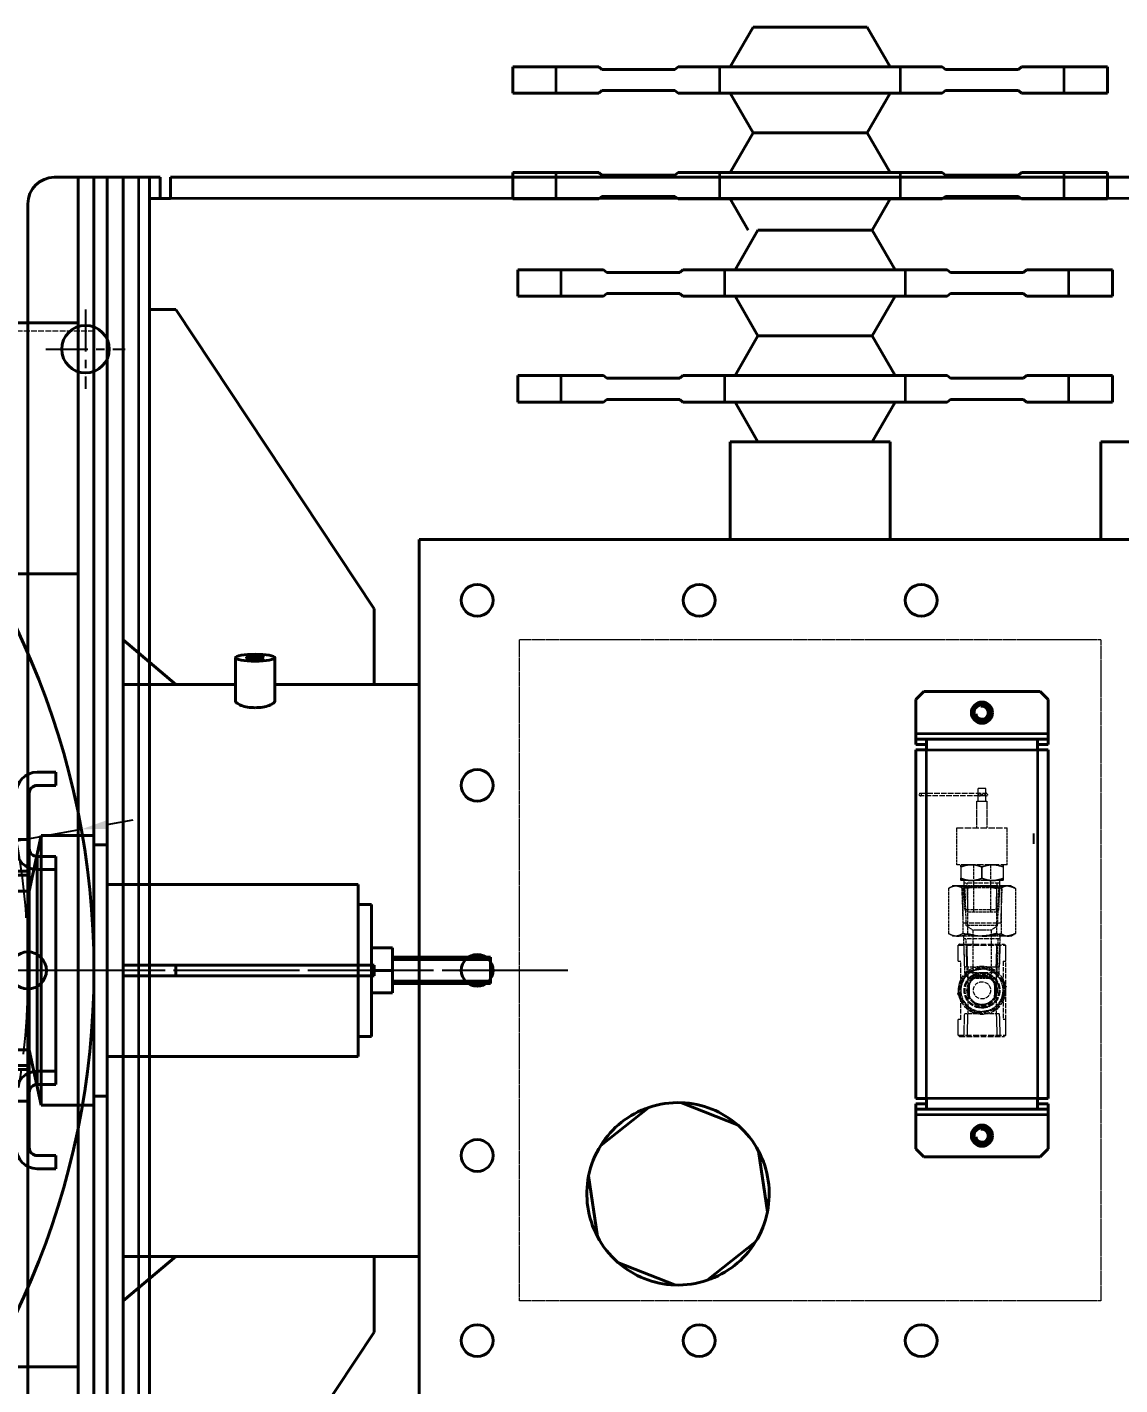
# Model space of a CAD drawing. Header units: millimetres. Extents: x 9486 to 14955, y -8999 to 1872.
# Drawn here: x 11429 to 11842, y -7004 to -6490 of the extents above; entities that cross this region are included whole.
import ezdxf

# ---------------------------------------------------------------- set-up
doc = ezdxf.new("R2010")
doc.units = ezdxf.units.MM
for name, pattern in [('CENTER', [50.8, 31.75, -6.35, 6.35, -6.35]), ('CHAIN', [0.3543, 0.2362, -0.0295, 0.0591, -0.0295]), ('DASHED', [0.2067, 0.1654, -0.0413])]:
    doc.linetypes.add(name, pattern=pattern)
for name, color, linetype, lineweight in [('가려진 것(ISO)', 2, 'DASHED', 18), ('가시적인 것(ISO)', 3, 'Continuous', 40), ('가시적인 좁은 것(ISO)', 3, 'Continuous', 35), ('기호(ISO)', 5, 'Continuous', 25), ('중심선(ISO)', 1, 'Continuous', 25)]:
    doc.layers.add(name, color=color, linetype=linetype, lineweight=lineweight)
doc.styles.add('치수 텍스트_PSTEK_POSCO', font='isocp.shx')
doc.dimstyles.new('치수_PSTEK_POSCO', dxfattribs={"dimscale": 5, "dimtxt": 3, "dimasz": 2, "dimexe": 2, "dimexo": 2.5, "dimgap": 1, "dimtad": 1, "dimrnd": 1e-08, "dimdsep": 46, "dimtxsty": '치수 텍스트_PSTEK_POSCO', "dimcen": 0.09, "dimdle": 10, "dimclrd": 7, "dimclre": 7, "dimclrt": 2, "dimadec": 1, "dimazin": 2, "dimtfac": 1, "dimtmove": 0, "dimatfit": 3, "dimfxl": 0, "dimtolj": 1, "dimlwd": -1, "dimlwe": -1, "dimarcsym": 0})

# ---------------------------------------------------------------- blocks, each defined once
blk = doc.blocks.new('A$C49A46118')
at = {"layer": '가시적인 것(ISO)'}
for p, q in [((10, 300), (42, 300)), ((42, 300), (46, 300)), ((46, 300), (50, 300)), ((46, 292), (46, 300)), ((50, 300), (50, 292)), ((54, 300), (538, 300)), ((54, 300), (54, 292)), ((0, 290), (0, -290)), ((46, 292), (54, 292)), ((46, -292), (46, 292))]:
    blk.add_line(p, q, dxfattribs=at)
blk.add_circle((21.8, 235), 9, dxfattribs=at)
blk.add_arc((10, 290), 10, 90, 180, dxfattribs=at)
at = {"layer": '가시적인 좁은 것(ISO)'}
for p, q in [((42, -300), (42, 300)), ((538, 292), (54, 292))]:
    blk.add_line(p, q, dxfattribs=at)
blk = doc.blocks.new('*D59')
at = {"color": 7}
for p, q in [((11449.03, -6793.52), (10858.6, -6900.25)), ((11458.87, -6791.74), (11468.71, -6789.97)), ((10739.16, -6921.84), (10848.76, -6902.03))]:
    blk.add_line(p, q, dxfattribs=at)
for points in [[(11458.58, -6790.1), (11459.17, -6793.38), (11449.03, -6793.52)], [(10848.47, -6900.39), (10849.06, -6903.67), (10858.6, -6900.25)]]:
    blk.add_solid(points, dxfattribs=at)
at = {"layer": 'Defpoints', "color": 0}
for p in [(11449.03, -6793.52), (10858.6, -6900.25)]:
    blk.add_point(p, dxfattribs=at)
at = {"color": 2, "insert": (10761.79, -6905.05), "char_height": 15, "attachment_point": 5, "rotation": 10.2464, "style": '치수 텍스트_PSTEK_POSCO'}
blk.add_mtext('\\A1;∅600', dxfattribs=at)
blk = doc.blocks.new('*U74')
at = {"layer": '가시적인 것(ISO)'}
blk.add_circle((0, 0), 7, dxfattribs=at)
blk = doc.blocks.new('*U75')
at = {"color": 0, "linetype": 'ByBlock', "lineweight": -2, "rotation": 270}
blk.add_blockref('*U74', (275, 0), dxfattribs=at)
blk = doc.blocks.new('A$C373F1694')
at = {"color": 1, "linetype": 'CENTER'}
blk.add_line((260, 0), (-380, 0), dxfattribs=at)
blk.add_circle((-60, 0), 275, dxfattribs=at)
at = {"layer": '가려진 것(ISO)', "ltscale": 13.074504}
blk.add_line((240, 241.8), (117.57, 241.8), dxfattribs=at)
at = {"layer": '가시적인 것(ISO)'}
for p, q in [((234, 300), (234, 59.7)), ((240, 300), (234, 300)), ((240, 300), (240, 0)), ((234, 245), (113.13, 245)), ((240, 0), (240, -300)), ((234, -59.7), (234, -300))]:
    blk.add_line(p, q, dxfattribs=at)
blk.add_circle((-60, 0), 300, dxfattribs=at)
at = {"layer": '중심선(ISO)', "linetype": 'CHAIN', "ltscale": 19.051651}
blk.add_line((232.73, 0), (-264.08, 0), dxfattribs=at)
at = {"layer": '중심선(ISO)', "linetype": 'CHAIN', "ltscale": 7.44499}
blk.add_line((243.75, 0), (210.25, 0), dxfattribs=at)
blk.add_blockref('*U75', (-60, 0))
blk = doc.blocks.new('A$C61212F32')
at = {"layer": '가시적인 것(ISO)'}
for p, q in [((-171.46, 75), (-164.46, 75)), ((-164.46, 75), (-164.46, 70)), ((-179.46, 46.14), (-179.46, 67)), ((-174.46, 67), (-174.46, 46.14)), ((-164.46, 70), (-171.46, 70)), ((-340, 22.82), (-320.43, 49.76)), ((-320.43, 49.76), (-320.43, -49.76)), ((-315, 48), (-315, -48)), ((-284.79, 30), (-270.43, 49.76)), ((-270.43, 49.76), (-270.43, -49.76)), ((-265, 48), (-265, -48)), ((-234.79, 30), (-220.43, 49.76)), ((-220.43, 49.76), (-220.43, -49.76)), ((-215, 48), (-215, -48)), ((-174.46, 49.49), (-179.46, 49.49)), ((-174.46, 30), (-170, 51)), ((-170, 51), (-170, -51)), ((-150, 51), (-170, 51)), ((-150, 51), (-150, -51)), ((-145, 47.5), (-150, 47.5)), ((-145, -47.5), (-145, 47.5)), ((-179.46, 46.14), (-179.46, -46.14)), ((-174.46, 46.14), (-174.46, -46.14)), ((-171.46, 43.14), (-164.46, 43.14)), ((-171.46, 43.14), (-171.46, 38.14)), ((-164.46, 43.14), (-164.46, 38.14)), ((-174.46, 37.49), (-179.46, 37.49)), ((-179.46, 36), (-174.46, 36)), ((-164.46, 38.14), (-171.46, 38.14)), ((-171.46, 38.14), (-171.46, -38.14)), ((-164.46, 38.14), (-164.46, -38.14)), ((-50, 32.5), (-145, 32.5)), ((-50, 32.5), (-50, -32.5)), ((-360, 22.5), (-355, 27.5)), ((-355, 27.5), (-355, -27.5)), ((-345, 27.5), (-355, 27.5)), ((-345, 27.5), (-345, -27.5)), ((-284.79, 30), (-315, 30)), ((-284.79, 30), (-284.79, -30)), ((-234.79, 30), (-265, 30)), ((-234.79, 30), (-234.79, -30)), ((-174.46, 30), (-215, 30)), ((-360, 22.5), (-360, -22.5)), ((-340, 22.82), (-345, 22.82)), ((-340, 22.82), (-340, -22.82)), ((-45, 25), (-50, 25)), ((-45, 25), (-45, -25)), ((-45, 8.5), (-37, 8.5)), ((-37, 8.5), (-37, 0)), ((-470, 5), (-470, -5)), ((-360, 5), (-470, 5)), ((-457, -5), (-457, 5)), ((-443, -5), (-443, 5)), ((-412, -5), (-412, 5)), ((-398, -5), (-398, 5)), ((-139, 2), (-119, 2)), ((-139, 0), (-139, 2)), ((-139, -2), (-139, 0)), ((-119, 2), (-44, 2)), ((-119, 2), (-119, -2)), ((-44, 2), (-44, -2)), ((-44, 0), (-37, 0)), ((0, 5), (-37, 5)), ((0, 4.1), (-37, 4.1)), ((-37, 0), (-37, -8.5)), ((0, 5), (0, -5)), ((-360, -5), (-470, -5)), ((-119, -2), (-139, -2)), ((-44, -2), (-119, -2)), ((-37, -4.1), (0, -4.1)), ((0, -5), (-37, -5)), ((-45, -8.5), (-37, -8.5)), ((-360, -22.5), (-355, -27.5)), ((-340, -22.82), (-345, -22.82)), ((-340, -22.82), (-320.43, -49.76)), ((-45, -25), (-50, -25)), ((-345, -27.5), (-355, -27.5)), ((-284.79, -30), (-315, -30)), ((-284.79, -30), (-270.43, -49.76)), ((-234.79, -30), (-265, -30)), ((-234.79, -30), (-220.43, -49.76)), ((-174.46, -30), (-215, -30)), ((-174.46, -30), (-170, -51)), ((-50, -32.5), (-145, -32.5)), ((-179.46, -36), (-174.46, -36)), ((-174.46, -37.49), (-179.46, -37.49)), ((-171.46, -38.14), (-164.46, -38.14)), ((-171.46, -38.14), (-171.46, -43.14)), ((-164.46, -38.14), (-164.46, -43.14)), ((-179.46, -67), (-179.46, -46.14)), ((-174.46, -46.14), (-174.46, -67)), ((-164.46, -43.14), (-171.46, -43.14)), ((-174.46, -49.49), (-179.46, -49.49)), ((-150, -51), (-170, -51)), ((-145, -47.5), (-150, -47.5)), ((-171.46, -70), (-164.46, -70)), ((-164.46, -70), (-164.46, -75)), ((-164.46, -75), (-171.46, -75))]:
    blk.add_line(p, q, dxfattribs=at)
for centre, radius, start, end in [((-171.46, 67), 8, 90, 180), ((-171.46, 67), 3, 90, 180), ((-318, 48), 3, 0, 144), ((-268, 48), 3, 0, 144), ((-218, 48), 3, 0, 144), ((-171.46, 46.14), 8, 180, 270), ((-171.46, 46.14), 3, 180, 270), ((-171.46, -46.14), 8, 90, 180), ((-171.46, -46.14), 3, 90, 180), ((-318, -48), 3, 216, 0), ((-268, -48), 3, 216, 0), ((-218, -48), 3, 216, 0), ((-171.46, -67), 8, 180, 270), ((-171.46, -67), 3, 180, 270)]:
    blk.add_arc(centre, radius, start, end, dxfattribs=at)
at = {"layer": '중심선(ISO)', "linetype": 'CENTER'}
blk.add_line((15.14, 0), (-486.56, 0), dxfattribs=at)

msp = doc.modelspace()

# ---------------------------------------------------------------- linework, layer by layer
at = {"color": 1, "linetype": 'CENTER', "ltscale": 0.5}
for p, q in [((11450.618, -6596.887), (11450.618, -6626.887)), ((11435.618, -6611.887), (11465.618, -6611.887)), ((11633.138, -6846.887), (10874.687, -6846.887))]:
    msp.add_line(p, q, dxfattribs=at)
at = {"layer": '가려진 것(ISO)', "ltscale": 3.280626}
for p, q in [((11614.818, -6971.887), (11614.818, -6721.887)), ((11834.818, -6721.887), (11614.818, -6721.887)), ((11834.818, -6721.887), (11834.818, -6971.887)), ((11783.278, -6845.495), (11783.009, -6836.887)), ((11784.407, -6845.495), (11784.138, -6836.887)), ((11795.228, -6845.495), (11795.497, -6836.887)), ((11796.626, -6836.887), (11796.357, -6845.495)), ((11783.009, -6871.887), (11783.278, -6863.279)), ((11784.407, -6863.279), (11784.138, -6871.887)), ((11795.228, -6863.279), (11795.497, -6871.887)), ((11796.357, -6863.279), (11796.626, -6871.887)), ((11834.818, -6971.887), (11614.818, -6971.887))]:
    msp.add_line(p, q, dxfattribs=at)
at = {"layer": '가려진 것(ISO)', "ltscale": 1.795034}
msp.add_line((11788.318, -6777.887), (11791.318, -6777.887), dxfattribs=at)
at = {"layer": '가려진 것(ISO)', "ltscale": 1.904597}
for p, q in [((11788.318, -6782.887), (11788.318, -6777.887)), ((11791.318, -6782.887), (11791.318, -6777.887))]:
    msp.add_line(p, q, dxfattribs=at)
at = {"layer": '가려진 것(ISO)', "ltscale": 12.665669}
for p, q in [((11766.492, -6779.887), (11791.492, -6779.887)), ((11791.492, -6780.887), (11766.492, -6780.887))]:
    msp.add_line(p, q, dxfattribs=at)
at = {"layer": '가려진 것(ISO)', "ltscale": 2.393412}
msp.add_line((11787.818, -6782.887), (11791.818, -6782.887), dxfattribs=at)
at = {"layer": '가려진 것(ISO)', "ltscale": 3.809293}
for p, q in [((11787.818, -6792.887), (11787.818, -6782.887)), ((11791.818, -6792.887), (11791.818, -6782.887))]:
    msp.add_line(p, q, dxfattribs=at)
at = {"layer": '가려진 것(ISO)', "ltscale": 14.438863}
for p, q in [((11780.318, -6792.887), (11799.318, -6792.887)), ((11799.318, -6806.887), (11780.318, -6806.887))]:
    msp.add_line(p, q, dxfattribs=at)
at = {"layer": '가려진 것(ISO)', "ltscale": 5.33305}
for p, q in [((11780.318, -6806.887), (11780.318, -6792.887)), ((11799.318, -6806.887), (11799.318, -6792.887))]:
    msp.add_line(p, q, dxfattribs=at)
at = {"layer": '가려진 것(ISO)', "ltscale": 1.625307}
for p, q in [((11781.817, -6807.754), (11781.817, -6812.021)), ((11781.818, -6807.754), (11781.818, -6812.021)), ((11789.817, -6812.021), (11789.817, -6807.754)), ((11789.818, -6807.754), (11789.818, -6812.021)), ((11797.817, -6807.754), (11797.817, -6812.021)), ((11797.818, -6807.754), (11797.818, -6812.021))]:
    msp.add_line(p, q, dxfattribs=at)
at = {"layer": '가려진 것(ISO)', "ltscale": 6.856808}
for p, q in [((11786.568, -6806.887), (11786.568, -6824.887)), ((11793.068, -6806.887), (11793.068, -6824.887))]:
    msp.add_line(p, q, dxfattribs=at)
at = {"layer": '가려진 것(ISO)', "ltscale": 3.191131}
msp.add_line((11785.817, -6812.887), (11781.818, -6812.887), dxfattribs=at)
at = {"layer": '가려진 것(ISO)', "ltscale": 4.236643}
for p, q in [((11783.399, -6824.004), (11783.052, -6812.887)), ((11796.236, -6824.004), (11796.583, -6812.887))]:
    msp.add_line(p, q, dxfattribs=at)
at = {"layer": '가려진 것(ISO)', "ltscale": 10.236016}
msp.add_line((11796.552, -6813.882), (11783.083, -6813.882), dxfattribs=at)
at = {"layer": '가려진 것(ISO)', "ltscale": 3.857396}
for p, q in [((11784.528, -6824.004), (11784.212, -6813.882)), ((11795.423, -6813.882), (11795.107, -6824.004))]:
    msp.add_line(p, q, dxfattribs=at)
at = {"layer": '가려진 것(ISO)', "ltscale": 3.19125}
for p, q in [((11793.817, -6812.887), (11785.817, -6812.887)), ((11797.818, -6812.887), (11793.817, -6812.887))]:
    msp.add_line(p, q, dxfattribs=at)
at = {"layer": '가려진 것(ISO)', "ltscale": 6.489216}
for p, q in [((11777.158, -6815.87), (11777.158, -6832.905)), ((11782.598, -6815.87), (11782.598, -6832.905)), ((11784.377, -6815.87), (11784.377, -6832.905)), ((11795.258, -6815.87), (11795.258, -6832.905)), ((11797.037, -6815.87), (11797.037, -6832.905)), ((11802.478, -6815.87), (11802.478, -6832.905))]:
    msp.add_line(p, q, dxfattribs=at)
at = {"layer": '가려진 것(ISO)', "ltscale": 0.515941}
for p, q in [((11778.818, -6814.887), (11777.644, -6815.565)), ((11800.818, -6814.887), (11801.991, -6815.565)), ((11778.818, -6833.887), (11777.644, -6833.21)), ((11800.818, -6833.887), (11801.991, -6833.21))]:
    msp.add_line(p, q, dxfattribs=at)
at = {"layer": '가려진 것(ISO)', "ltscale": 2.533226}
for p, q in [((11780.767, -6814.887), (11778.818, -6814.887)), ((11780.767, -6833.887), (11778.818, -6833.887))]:
    msp.add_line(p, q, dxfattribs=at)
at = {"layer": '가려진 것(ISO)', "ltscale": 4.388006}
for p, q in [((11790.707, -6814.887), (11780.767, -6814.887)), ((11799.758, -6814.887), (11790.707, -6814.887)), ((11790.707, -6833.887), (11780.767, -6833.887)), ((11799.758, -6833.887), (11790.707, -6833.887))]:
    msp.add_line(p, q, dxfattribs=at)
at = {"layer": '가려진 것(ISO)', "ltscale": 0.095135}
for p, q in [((11780.938, -6815.104), (11780.813, -6814.887)), ((11781.063, -6814.887), (11780.938, -6815.104)), ((11798.573, -6814.887), (11798.698, -6815.104)), ((11798.698, -6815.104), (11798.823, -6814.887))]:
    msp.add_line(p, q, dxfattribs=at)
at = {"layer": '가려진 것(ISO)', "ltscale": 13.496537}
msp.add_line((11798.698, -6815.104), (11780.938, -6815.104), dxfattribs=at)
at = {"layer": '가려진 것(ISO)', "ltscale": 5.338241}
for p, q in [((11782.724, -6828.894), (11782.286, -6814.887)), ((11797.349, -6814.887), (11796.912, -6828.894))]:
    msp.add_line(p, q, dxfattribs=at)
at = {"layer": '가려진 것(ISO)', "ltscale": 0.280172}
for p, q in [((11783.435, -6815.524), (11783.068, -6814.887)), ((11796.2, -6815.524), (11796.568, -6814.887))]:
    msp.add_line(p, q, dxfattribs=at)
at = {"layer": '가려진 것(ISO)', "ltscale": 7.637754}
msp.add_line((11783.435, -6815.524), (11796.2, -6815.524), dxfattribs=at)
at = {"layer": '가려진 것(ISO)', "ltscale": 5.473933}
for p, q in [((11783.884, -6829.887), (11783.435, -6815.524)), ((11795.751, -6829.887), (11796.2, -6815.524))]:
    msp.add_line(p, q, dxfattribs=at)
at = {"layer": '가려진 것(ISO)', "ltscale": 1.85468}
for p, q in [((11800.818, -6814.887), (11799.758, -6814.887)), ((11800.818, -6833.887), (11799.758, -6833.887))]:
    msp.add_line(p, q, dxfattribs=at)
at = {"layer": '가려진 것(ISO)', "ltscale": 7.6816}
msp.add_line((11796.236, -6824.004), (11783.399, -6824.004), dxfattribs=at)
msp.add_line((11796.236, -6824.004), (11783.399, -6824.004), dxfattribs=at)
at = {"layer": '가려진 것(ISO)', "ltscale": 0.475913}
for p, q in [((11784.282, -6824.887), (11783.399, -6824.004)), ((11795.353, -6824.887), (11796.236, -6824.004))]:
    msp.add_line(p, q, dxfattribs=at)
at = {"layer": '가려진 것(ISO)', "ltscale": 6.624164}
msp.add_line((11795.353, -6824.887), (11784.282, -6824.887), dxfattribs=at)
at = {"layer": '가려진 것(ISO)', "ltscale": 10.782126}
msp.add_line((11782.724, -6828.894), (11796.912, -6828.894), dxfattribs=at)
at = {"layer": '가려진 것(ISO)', "ltscale": 7.101128}
msp.add_line((11795.751, -6829.887), (11783.884, -6829.887), dxfattribs=at)
at = {"layer": '가려진 것(ISO)', "ltscale": 1.145863}
for p, q in [((11786.318, -6831.656), (11783.884, -6829.887)), ((11793.318, -6831.656), (11795.751, -6829.887))]:
    msp.add_line(p, q, dxfattribs=at)
at = {"layer": '가려진 것(ISO)', "ltscale": 5.301508}
for p, q in [((11783.361, -6847.798), (11782.927, -6833.887)), ((11796.274, -6847.798), (11796.708, -6833.887))]:
    msp.add_line(p, q, dxfattribs=at)
at = {"layer": '가려진 것(ISO)', "ltscale": 10.42588}
msp.add_line((11796.677, -6834.881), (11782.958, -6834.881), dxfattribs=at)
at = {"layer": '가려진 것(ISO)', "ltscale": 4.922776}
for p, q in [((11784.218, -6847.798), (11783.814, -6834.881)), ((11795.821, -6834.881), (11795.418, -6847.798))]:
    msp.add_line(p, q, dxfattribs=at)
at = {"layer": '가려진 것(ISO)', "ltscale": 4.188547}
for p, q in [((11793.318, -6831.656), (11786.318, -6831.656)), ((11793.318, -6849.387), (11786.318, -6849.387))]:
    msp.add_line(p, q, dxfattribs=at)
at = {"layer": '가려진 것(ISO)', "ltscale": 6.754637}
for p, q in [((11786.318, -6831.656), (11786.318, -6849.387)), ((11793.318, -6831.656), (11793.318, -6849.387))]:
    msp.add_line(p, q, dxfattribs=at)
at = {"layer": '가려진 것(ISO)', "ltscale": 0.269265}
for p, q in [((11781.318, -6836.887), (11780.818, -6837.387)), ((11798.318, -6836.887), (11798.818, -6837.387)), ((11786.318, -6849.387), (11785.818, -6849.887)), ((11793.318, -6849.387), (11793.818, -6849.887)), ((11781.318, -6871.887), (11780.818, -6871.387)), ((11798.318, -6871.887), (11798.818, -6871.387))]:
    msp.add_line(p, q, dxfattribs=at)
at = {"layer": '가려진 것(ISO)', "ltscale": 13.678923}
for p, q in [((11780.818, -6837.387), (11798.818, -6837.387)), ((11780.818, -6871.387), (11798.818, -6871.387))]:
    msp.add_line(p, q, dxfattribs=at)
at = {"layer": '가려진 것(ISO)', "ltscale": 2.285536}
for p, q in [((11780.818, -6843.387), (11780.818, -6837.387)), ((11798.818, -6843.387), (11798.818, -6837.387)), ((11780.818, -6871.387), (11780.818, -6865.387)), ((11798.818, -6871.387), (11798.818, -6865.387))]:
    msp.add_line(p, q, dxfattribs=at)
at = {"layer": '가려진 것(ISO)', "ltscale": 12.918983}
for p, q in [((11781.318, -6836.887), (11798.318, -6836.887)), ((11781.318, -6871.887), (11798.318, -6871.887))]:
    msp.add_line(p, q, dxfattribs=at)
at = {"layer": '가려진 것(ISO)', "ltscale": 1.63144}
for p, q in [((11780.818, -6843.387), (11781.818, -6843.387)), ((11797.818, -6843.387), (11798.818, -6843.387)), ((11781.818, -6865.387), (11780.818, -6865.387)), ((11798.818, -6865.387), (11797.818, -6865.387))]:
    msp.add_line(p, q, dxfattribs=at)
at = {"layer": '가려진 것(ISO)', "ltscale": 10.643445}
for p, q in [((11781.818, -6865.387), (11781.818, -6843.387)), ((11797.818, -6843.387), (11797.818, -6865.387)), ((11798.818, -6865.387), (11798.818, -6843.387))]:
    msp.add_line(p, q, dxfattribs=at)
at = {"layer": '가려진 것(ISO)', "ltscale": 9.939491}
for p, q in [((11783.278, -6845.495), (11796.357, -6845.495)), ((11796.357, -6863.279), (11783.278, -6863.279))]:
    msp.add_line(p, q, dxfattribs=at)
at = {"layer": '가려진 것(ISO)', "ltscale": 6.774525}
for p, q in [((11784.458, -6845.495), (11784.458, -6863.279)), ((11795.177, -6845.495), (11795.177, -6863.279))]:
    msp.add_line(p, q, dxfattribs=at)
at = {"layer": '가려진 것(ISO)', "ltscale": 9.812984}
msp.add_line((11796.274, -6847.798), (11783.361, -6847.798), dxfattribs=at)
at = {"layer": '가려진 것(ISO)', "ltscale": 0.919044}
for p, q in [((11784.568, -6849.887), (11783.361, -6847.798)), ((11795.068, -6849.887), (11796.274, -6847.798))]:
    msp.add_line(p, q, dxfattribs=at)
at = {"layer": '가려진 것(ISO)', "ltscale": 6.28287}
msp.add_line((11795.068, -6849.887), (11784.568, -6849.887), dxfattribs=at)
at = {"layer": '가려진 것(ISO)', "ltscale": 12.918983}
msp.add_circle((11789.818, -6854.387), 8.5, dxfattribs=at)
at = {"layer": '가려진 것(ISO)', "ltscale": 13.710977}
msp.add_circle((11789.818, -6854.387), 6.766, dxfattribs=at)
at = {"layer": '가려진 것(ISO)', "ltscale": 13.007679}
msp.add_circle((11789.818, -6854.387), 6.419, dxfattribs=at)
at = {"layer": '가려진 것(ISO)', "ltscale": 11.509544}
msp.add_circle((11789.818, -6854.387), 5.679, dxfattribs=at)
at = {"layer": '가려진 것(ISO)', "ltscale": 11.217087}
msp.add_circle((11789.818, -6854.387), 5.535, dxfattribs=at)
at = {"layer": '가려진 것(ISO)', "ltscale": 10.964417}
msp.add_circle((11789.818, -6854.387), 5.411, dxfattribs=at)
at = {"layer": '가려진 것(ISO)', "ltscale": 9.879222}
msp.add_circle((11789.818, -6854.387), 3.25, dxfattribs=at)
at = {"layer": '가려진 것(ISO)', "ltscale": 0.598278}
for centre, start, end in [((11766.492, -6780.387), 90, 270), ((11766.492, -6780.387), 270, 90), ((11791.492, -6780.387), 90, 270), ((11791.492, -6780.387), 270, 90)]:
    msp.add_arc(centre, 0.5, start, end, dxfattribs=at)
at = {"layer": '가려진 것(ISO)', "ltscale": 10.880455}
for start, end in [(27.26604, 152.73396), (207.26604, 332.73396)]:
    msp.add_arc((11789.818, -6854.387), 9, start, end, dxfattribs=at)
at = {"layer": '가려진 것(ISO)', "ltscale": 3.262981}
for start, end in [(152.73396, 207.26604), (332.73396, 27.26604)]:
    msp.add_arc((11789.818, -6854.387), 9, start, end, dxfattribs=at)
at = {"layer": '가려진 것(ISO)', "ltscale": 3.19125}
for start, end in [(98.80942, 158.80942), (38.80942, 98.80942), (338.80942, 38.80942), (158.80942, 218.80942), (218.80942, 278.80942), (278.80942, 338.80942)]:
    msp.add_arc((11789.818, -6854.387), 8, start, end, dxfattribs=at)
at = {"layer": '가려진 것(ISO)', "ltscale": 14.909237}
msp.add_arc((11789.818, -6854.387), 6.54, 260, 170, dxfattribs=at)
at = {"layer": '가려진 것(ISO)', "ltscale": 13.401547}
msp.add_arc((11789.818, -6854.387), 5.878, 238.80942, 148.80942, dxfattribs=at)
at = {"layer": '가려진 것(ISO)', "ltscale": 12.681162}
msp.add_arc((11789.818, -6854.387), 5.562, 238.80942, 148.80942, dxfattribs=at)
at = {"layer": '가려진 것(ISO)', "ltscale": 5.050399}
for start, end in [(27.80484, 152.19516), (207.80484, 332.19516)]:
    msp.add_arc((11789.818, -6854.387), 5.36, start, end, dxfattribs=at)
at = {"layer": '가려진 것(ISO)', "ltscale": 1.981463}
for start, end in [(152.19516, 207.80484), (332.19516, 27.80484)]:
    msp.add_arc((11789.818, -6854.387), 5.36, start, end, dxfattribs=at)
at = {"layer": '가려진 것(ISO)', "ltscale": 1.206474}
for points, knots in [([(11788.991, -6780.887), (11788.939, -6780.887), (11788.89, -6780.876), (11788.801, -6780.831), (11788.763, -6780.797), (11788.697, -6780.71), (11788.671, -6780.657), (11788.636, -6780.538), (11788.626, -6780.475), (11788.622, -6780.347), (11788.628, -6780.285), (11788.654, -6780.165), (11788.675, -6780.11), (11788.732, -6780.012), (11788.769, -6779.971), (11788.855, -6779.912), (11788.904, -6779.895), (11789.006, -6779.884), (11789.059, -6779.89), (11789.166, -6779.925), (11789.219, -6779.954), (11789.317, -6780.033), (11789.361, -6780.084), (11789.426, -6780.197), (11789.448, -6780.257), (11789.465, -6780.381), (11789.462, -6780.442), (11789.433, -6780.56), (11789.408, -6780.617), (11789.336, -6780.721), (11789.29, -6780.767), (11789.2, -6780.83), (11789.159, -6780.851), (11789.075, -6780.88), (11789.033, -6780.887), (11788.991, -6780.887)], [0, 0, 0, 0, 0.01862676, 0.01862676, 0.03757087, 0.03757087, 0.05735429, 0.05735429, 0.07686346, 0.07686346, 0.09566831, 0.09566831, 0.11491822, 0.11491822, 0.1347788, 0.1347788, 0.1539766, 0.1539766, 0.17256568, 0.17256568, 0.19183456, 0.19183456, 0.21216381, 0.21216381, 0.23135879, 0.23135879, 0.24959725, 0.24959725, 0.26809615, 0.26809615, 0.288068, 0.288068, 0.30295724, 0.30295724, 0.31786102, 0.31786102, 0.31786102, 0.31786102]), ([(11790.488, -6780.887), (11790.544, -6780.887), (11790.597, -6780.876), (11790.696, -6780.831), (11790.741, -6780.796), (11790.817, -6780.708), (11790.847, -6780.653), (11790.888, -6780.535), (11790.899, -6780.474), (11790.903, -6780.351), (11790.897, -6780.291), (11790.869, -6780.174), (11790.846, -6780.12), (11790.783, -6780.021), (11790.742, -6779.978), (11790.646, -6779.917), (11790.593, -6779.897), (11790.481, -6779.884), (11790.424, -6779.889), (11790.312, -6779.921), (11790.258, -6779.949), (11790.159, -6780.025), (11790.115, -6780.073), (11790.047, -6780.184), (11790.023, -6780.246), (11790.003, -6780.374), (11790.005, -6780.437), (11790.034, -6780.56), (11790.06, -6780.618), (11790.134, -6780.724), (11790.181, -6780.77), (11790.273, -6780.832), (11790.314, -6780.853), (11790.401, -6780.88), (11790.445, -6780.887), (11790.488, -6780.887)], [0, 0, 0, 0, 0.01863474, 0.01863474, 0.03819076, 0.03819076, 0.05857553, 0.05857553, 0.07745545, 0.07745545, 0.09556838, 0.09556838, 0.11438416, 0.11438416, 0.13460243, 0.13460243, 0.15426037, 0.15426037, 0.17304736, 0.17304736, 0.19177904, 0.19177904, 0.21137841, 0.21137841, 0.23109893, 0.23109893, 0.25000968, 0.25000968, 0.26902737, 0.26902737, 0.28882014, 0.28882014, 0.30331324, 0.30331324, 0.31784293, 0.31784293, 0.31784293, 0.31784293])]:
    msp.add_open_spline(points, degree=3, knots=knots, dxfattribs=at)
at = {"layer": '가려진 것(ISO)', "ltscale": 1.798815}
for points, weights in [([(11781.817, -6807.754), (11781.818, -6806.887), (11781.818, -6806.887)], [1.01001874936, 1.04314139574, 1]), ([(11785.817, -6806.887), (11783.961, -6806.887), (11781.817, -6807.754)], [1, 1.04314139574, 1.01001874936]), ([(11781.818, -6806.887), (11781.818, -6806.887), (11781.818, -6807.754)], [1, 1.04314139574, 1.01001874936]), ([(11789.817, -6807.754), (11787.674, -6806.887), (11785.817, -6806.887)], [1.01001874936, 1.04314139574, 1]), ([(11785.818, -6806.887), (11787.674, -6806.887), (11789.818, -6807.754)], [1, 1.04314139574, 1.01001874936]), ([(11793.817, -6806.887), (11791.961, -6806.887), (11789.817, -6807.754)], [1, 1.04314139574, 1.01001874936]), ([(11797.817, -6807.754), (11795.674, -6806.887), (11793.817, -6806.887)], [1.01001874936, 1.04314139574, 1]), ([(11793.818, -6806.887), (11795.674, -6806.887), (11797.818, -6807.754)], [1, 1.04314139574, 1.01001874936]), ([(11797.818, -6806.887), (11797.818, -6806.887), (11797.817, -6807.754)], [1, 1.04314139574, 1.01001874936]), ([(11797.818, -6807.754), (11797.818, -6806.887), (11797.818, -6806.887)], [1.01001874936, 1.04314139574, 1]), ([(11781.817, -6812.021), (11783.961, -6812.887), (11785.817, -6812.887)], [1.01001874936, 1.04314139574, 1]), ([(11781.818, -6812.887), (11781.818, -6812.887), (11781.817, -6812.021)], [1, 1.04314139574, 1.01001874936]), ([(11781.818, -6812.021), (11781.818, -6812.887), (11781.818, -6812.887)], [1.01001874936, 1.04314139574, 1]), ([(11785.817, -6812.887), (11787.674, -6812.887), (11789.817, -6812.021)], [1, 1.04314139574, 1.01001874936]), ([(11789.818, -6812.021), (11787.674, -6812.887), (11785.818, -6812.887)], [1.01001874936, 1.04314139574, 1]), ([(11789.817, -6812.021), (11791.961, -6812.887), (11793.817, -6812.887)], [1.01001874936, 1.04314139574, 1]), ([(11793.817, -6812.887), (11795.674, -6812.887), (11797.817, -6812.021)], [1, 1.04314139574, 1.01001874936]), ([(11797.818, -6812.021), (11795.674, -6812.887), (11793.818, -6812.887)], [1.01001874936, 1.04314139574, 1]), ([(11797.817, -6812.021), (11797.818, -6812.887), (11797.818, -6812.887)], [1.01001874936, 1.04314139574, 1]), ([(11797.818, -6812.887), (11797.818, -6812.887), (11797.818, -6812.021)], [1, 1.04314139574, 1.01001874936]), ([(11782.359, -6851.496), (11783.133, -6849.497), (11784.028, -6847.189)], [1, 1.04314139574, 1.01001874936]), ([(11784.028, -6847.189), (11786.474, -6846.81), (11788.592, -6846.482)], [1.01001874936, 1.04314139574, 1]), ([(11788.592, -6846.482), (11790.711, -6846.153), (11793.157, -6845.774)], [1, 1.04314139574, 1.01001874936]), ([(11793.157, -6845.774), (11794.708, -6847.703), (11796.051, -6849.373)], [1.01001874936, 1.04314139574, 1]), ([(11796.051, -6849.373), (11797.395, -6851.044), (11798.946, -6852.973)], [1, 1.04314139574, 1.01001874936]), ([(11780.689, -6855.802), (11781.584, -6853.494), (11782.359, -6851.496)], [1.01001874936, 1.04314139574, 1]), ([(11783.584, -6859.401), (11782.24, -6857.731), (11780.689, -6855.802)], [1, 1.04314139574, 1.01001874936]), ([(11798.946, -6852.973), (11798.052, -6855.28), (11797.277, -6857.279)], [1.01001874936, 1.04314139574, 1]), ([(11786.478, -6863), (11784.927, -6861.072), (11783.584, -6859.401)], [1.01001874936, 1.04314139574, 1]), ([(11797.277, -6857.279), (11796.502, -6859.278), (11795.607, -6861.586)], [1, 1.04314139574, 1.01001874936]), ([(11791.043, -6862.293), (11788.925, -6862.621), (11786.478, -6863)], [1, 1.04314139574, 1.01001874936]), ([(11795.607, -6861.586), (11793.161, -6861.965), (11791.043, -6862.293)], [1.01001874936, 1.04314139574, 1])]:
    msp.add_rational_spline(points, weights, degree=2, dxfattribs=at)
at = {"layer": '가려진 것(ISO)', "ltscale": 1.798578}
for points, weights in [([(11781.818, -6807.754), (11783.961, -6806.887), (11785.817, -6806.887)], [1.01001874936, 1.04313678455, 1.00001201044]), ([(11785.817, -6812.887), (11783.961, -6812.887), (11781.818, -6812.021)], [1.00001201044, 1.04313678455, 1.01001874936])]:
    msp.add_rational_spline(points, weights, degree=2, dxfattribs=at)
at = {"layer": '가려진 것(ISO)', "ltscale": 1.798577}
for points, weights in [([(11789.818, -6807.754), (11791.961, -6806.887), (11793.817, -6806.887)], [1.01001874936, 1.04313678434, 1.00001201098]), ([(11793.817, -6812.887), (11791.961, -6812.887), (11789.818, -6812.021)], [1.00001201098, 1.04313678434, 1.01001874936])]:
    msp.add_rational_spline(points, weights, degree=2, dxfattribs=at)
at = {"layer": '가려진 것(ISO)', "ltscale": 2.456272}
for points, weights in [([(11777.158, -6815.87), (11778.615, -6814.887), (11779.878, -6814.887)], [1.00615079326, 1.04114207867, 1]), ([(11780.767, -6814.887), (11779.092, -6814.887), (11777.158, -6815.87)], [1, 1.04114207867, 1.00615079326]), ([(11779.878, -6814.887), (11781.14, -6814.887), (11782.598, -6815.87)], [1, 1.04114207867, 1.00615079326]), ([(11784.377, -6815.87), (11782.443, -6814.887), (11780.767, -6814.887)], [1.00615079326, 1.04114207867, 1]), ([(11782.598, -6815.87), (11785.99, -6814.887), (11788.928, -6814.887)], [1.00615079326, 1.04114207867, 1]), ([(11790.707, -6814.887), (11787.769, -6814.887), (11784.377, -6815.87)], [1, 1.04114207867, 1.00615079326]), ([(11788.928, -6814.887), (11791.866, -6814.887), (11795.258, -6815.87)], [1, 1.04114207867, 1.00615079326]), ([(11797.037, -6815.87), (11793.645, -6814.887), (11790.707, -6814.887)], [1.00615079326, 1.04114207867, 1]), ([(11795.258, -6815.87), (11797.193, -6814.887), (11798.868, -6814.887)], [1.00615079326, 1.04114207867, 1]), ([(11799.758, -6814.887), (11798.495, -6814.887), (11797.037, -6815.87)], [1, 1.04114207867, 1.00615079326]), ([(11798.868, -6814.887), (11800.543, -6814.887), (11802.478, -6815.87)], [1, 1.04114207867, 1.00615079326]), ([(11802.478, -6815.87), (11801.02, -6814.887), (11799.758, -6814.887)], [1.00615079326, 1.04114207867, 1]), ([(11779.878, -6833.887), (11778.615, -6833.887), (11777.158, -6832.905)], [1, 1.04114207867, 1.00615079326]), ([(11777.158, -6832.905), (11779.092, -6833.887), (11780.767, -6833.887)], [1.00615079326, 1.04114207867, 1]), ([(11782.598, -6832.905), (11781.14, -6833.887), (11779.878, -6833.887)], [1.00615079326, 1.04114207867, 1]), ([(11780.767, -6833.887), (11782.443, -6833.887), (11784.377, -6832.905)], [1, 1.04114207867, 1.00615079326]), ([(11788.928, -6833.887), (11785.99, -6833.887), (11782.598, -6832.905)], [1, 1.04114207867, 1.00615079326]), ([(11784.377, -6832.905), (11787.769, -6833.887), (11790.707, -6833.887)], [1.00615079326, 1.04114207867, 1]), ([(11795.258, -6832.905), (11791.866, -6833.887), (11788.928, -6833.887)], [1.00615079326, 1.04114207867, 1]), ([(11790.707, -6833.887), (11793.645, -6833.887), (11797.037, -6832.905)], [1, 1.04114207867, 1.00615079326]), ([(11798.868, -6833.887), (11797.193, -6833.887), (11795.258, -6832.905)], [1, 1.04114207867, 1.00615079326]), ([(11797.037, -6832.905), (11798.495, -6833.887), (11799.758, -6833.887)], [1.00615079326, 1.04114207867, 1]), ([(11802.478, -6832.905), (11800.543, -6833.887), (11798.868, -6833.887)], [1.00615079326, 1.04114207867, 1]), ([(11799.758, -6833.887), (11801.02, -6833.887), (11802.478, -6832.905)], [1, 1.04114207867, 1.00615079326])]:
    msp.add_rational_spline(points, weights, degree=2, dxfattribs=at)
at = {"layer": '가려진 것(ISO)', "ltscale": 1.924761}
for points, knots in [([(11785.077, -6851.887), (11785.067, -6851.97), (11785.058, -6852.054), (11784.971, -6852.897), (11784.936, -6853.673), (11784.936, -6855.188), (11784.98, -6856.045), (11785.077, -6856.887)], [2.17398537, 2.17398537, 2.17398537, 2.17398537, 2.19752806, 2.19752806, 2.41182065, 2.41182065, 2.6518732, 2.6518732, 2.6518732, 2.6518732]), ([(11794.558, -6856.887), (11794.656, -6856.045), (11794.699, -6855.188), (11794.699, -6854.387), (11794.699, -6853.673), (11794.664, -6852.897), (11794.577, -6852.054), (11794.568, -6851.97), (11794.558, -6851.887)], [-0.24005255, -0.24005255, -0.24005255, -0.24005255, 0, 0, 0, 0.21429259, 0.21429259, 0.23783529, 0.23783529, 0.23783529, 0.23783529])]:
    msp.add_open_spline(points, degree=3, knots=knots, dxfattribs=at)
at = {"layer": '가시적인 것(ISO)'}
for p, q in [((11703.228, -6490.087), (11694.568, -6505.087)), ((11703.228, -6490.087), (11746.407, -6490.087)), ((11746.407, -6490.087), (11755.068, -6505.087)), ((11612.318, -6505.087), (11628.767, -6505.087)), ((11612.318, -6515.087), (11612.318, -6505.087)), ((11644.818, -6505.087), (11628.767, -6505.087)), ((11644.818, -6505.087), (11646.009, -6506.087)), ((11646.009, -6506.087), (11673.626, -6506.087)), ((11673.626, -6506.087), (11674.818, -6505.087)), ((11690.616, -6505.087), (11674.818, -6505.087)), ((11690.616, -6505.087), (11759.02, -6505.087)), ((11774.818, -6505.087), (11759.02, -6505.087)), ((11774.818, -6505.087), (11776.009, -6506.087)), ((11776.009, -6506.087), (11803.626, -6506.087)), ((11803.626, -6506.087), (11804.818, -6505.087)), ((11820.868, -6505.087), (11804.818, -6505.087)), ((11820.868, -6505.087), (11837.318, -6505.087)), ((11837.318, -6515.087), (11837.318, -6505.087)), ((11628.767, -6515.087), (11612.318, -6515.087)), ((11628.767, -6515.087), (11644.818, -6515.087)), ((11646.009, -6514.087), (11644.818, -6515.087)), ((11673.626, -6514.087), (11646.009, -6514.087)), ((11674.818, -6515.087), (11673.626, -6514.087)), ((11674.818, -6515.087), (11690.616, -6515.087)), ((11759.02, -6515.087), (11690.616, -6515.087)), ((11703.228, -6530.087), (11694.568, -6515.087)), ((11746.407, -6530.087), (11755.068, -6515.087)), ((11759.02, -6515.087), (11774.818, -6515.087)), ((11776.009, -6514.087), (11774.818, -6515.087)), ((11803.626, -6514.087), (11776.009, -6514.087)), ((11804.818, -6515.087), (11803.626, -6514.087)), ((11804.818, -6515.087), (11820.868, -6515.087)), ((11837.318, -6515.087), (11820.868, -6515.087)), ((11703.228, -6530.087), (11694.568, -6545.087)), ((11703.228, -6530.087), (11746.407, -6530.087)), ((11746.407, -6530.087), (11755.068, -6545.087)), ((11447.818, -6546.887), (11447.818, -7046.887)), ((11453.818, -6546.887), (11453.818, -7146.887)), ((11453.818, -6546.887), (11453.818, -7146.887)), ((11453.818, -6546.887), (11458.818, -6546.887)), ((11458.818, -6546.887), (11458.818, -7146.887)), ((11464.818, -6546.887), (11458.818, -6546.887)), ((11458.818, -7146.887), (11458.818, -6546.887)), ((11464.818, -6546.887), (11464.818, -6546.897)), ((11464.818, -6844.887), (11464.818, -6546.897)), ((11612.318, -6545.087), (11628.767, -6545.087)), ((11612.318, -6555.087), (11612.318, -6545.087)), ((11644.818, -6545.087), (11628.767, -6545.087)), ((11644.818, -6545.087), (11646.009, -6546.087)), ((11646.009, -6546.087), (11673.626, -6546.087)), ((11673.626, -6546.087), (11674.818, -6545.087)), ((11690.616, -6545.087), (11674.818, -6545.087)), ((11690.616, -6545.087), (11759.02, -6545.087)), ((11774.818, -6545.087), (11759.02, -6545.087)), ((11774.818, -6545.087), (11776.009, -6546.087)), ((11776.009, -6546.087), (11803.626, -6546.087)), ((11803.626, -6546.087), (11804.818, -6545.087)), ((11820.868, -6545.087), (11804.818, -6545.087)), ((11820.868, -6545.087), (11837.318, -6545.087)), ((11837.318, -6555.087), (11837.318, -6545.087)), ((11628.767, -6555.087), (11612.318, -6555.087)), ((11628.767, -6555.087), (11644.818, -6555.087)), ((11646.009, -6554.087), (11644.818, -6555.087)), ((11673.626, -6554.087), (11646.009, -6554.087)), ((11674.818, -6555.087), (11673.626, -6554.087)), ((11674.818, -6555.087), (11690.616, -6555.087)), ((11759.02, -6555.087), (11690.616, -6555.087)), ((11701.38, -6566.887), (11694.568, -6555.087)), ((11748.255, -6566.887), (11755.068, -6555.087)), ((11759.02, -6555.087), (11774.818, -6555.087)), ((11776.009, -6554.087), (11774.818, -6555.087)), ((11803.626, -6554.087), (11776.009, -6554.087)), ((11804.818, -6555.087), (11803.626, -6554.087)), ((11804.818, -6555.087), (11820.868, -6555.087)), ((11837.318, -6555.087), (11820.868, -6555.087)), ((11705.075, -6566.887), (11696.415, -6581.887)), ((11705.075, -6566.887), (11748.255, -6566.887)), ((11748.255, -6566.887), (11756.915, -6581.887)), ((11614.165, -6581.887), (11630.615, -6581.887)), ((11614.165, -6591.887), (11614.165, -6581.887)), ((11646.665, -6581.887), (11630.615, -6581.887)), ((11646.665, -6581.887), (11647.857, -6582.887)), ((11647.857, -6582.887), (11675.473, -6582.887)), ((11675.473, -6582.887), (11676.665, -6581.887)), ((11692.463, -6581.887), (11676.665, -6581.887)), ((11692.463, -6581.887), (11760.867, -6581.887)), ((11776.665, -6581.887), (11760.867, -6581.887)), ((11776.665, -6581.887), (11777.857, -6582.887)), ((11777.857, -6582.887), (11805.473, -6582.887)), ((11805.473, -6582.887), (11806.665, -6581.887)), ((11822.716, -6581.887), (11806.665, -6581.887)), ((11822.716, -6581.887), (11839.165, -6581.887)), ((11839.165, -6591.887), (11839.165, -6581.887)), ((11630.615, -6591.887), (11614.165, -6591.887)), ((11630.615, -6591.887), (11646.665, -6591.887)), ((11647.857, -6590.887), (11646.665, -6591.887)), ((11675.473, -6590.887), (11647.857, -6590.887)), ((11676.665, -6591.887), (11675.473, -6590.887)), ((11676.665, -6591.887), (11692.463, -6591.887)), ((11760.867, -6591.887), (11692.463, -6591.887)), ((11705.075, -6606.887), (11696.415, -6591.887)), ((11748.255, -6606.887), (11756.915, -6591.887)), ((11760.867, -6591.887), (11776.665, -6591.887)), ((11777.857, -6590.887), (11776.665, -6591.887)), ((11805.473, -6590.887), (11777.857, -6590.887)), ((11806.665, -6591.887), (11805.473, -6590.887)), ((11806.665, -6591.887), (11822.716, -6591.887)), ((11839.165, -6591.887), (11822.716, -6591.887)), ((11484.818, -6596.887), (11474.818, -6596.887)), ((11484.818, -6596.887), (11559.818, -6710.075)), ((11705.075, -6606.887), (11696.415, -6621.887)), ((11705.075, -6606.887), (11748.255, -6606.887)), ((11705.075, -6606.887), (11748.255, -6606.887)), ((11748.255, -6606.887), (11756.915, -6621.887)), ((11614.165, -6621.887), (11630.615, -6621.887)), ((11614.165, -6631.887), (11614.165, -6621.887)), ((11646.665, -6621.887), (11630.615, -6621.887)), ((11646.665, -6621.887), (11647.857, -6622.887)), ((11647.857, -6622.887), (11675.473, -6622.887)), ((11675.473, -6622.887), (11676.665, -6621.887)), ((11692.463, -6621.887), (11676.665, -6621.887)), ((11692.463, -6621.887), (11760.867, -6621.887)), ((11776.665, -6621.887), (11760.867, -6621.887)), ((11776.665, -6621.887), (11777.857, -6622.887)), ((11777.857, -6622.887), (11805.473, -6622.887)), ((11805.473, -6622.887), (11806.665, -6621.887)), ((11822.716, -6621.887), (11806.665, -6621.887)), ((11822.716, -6621.887), (11839.165, -6621.887)), ((11839.165, -6631.887), (11839.165, -6621.887)), ((11630.615, -6631.887), (11614.165, -6631.887)), ((11630.615, -6631.887), (11646.665, -6631.887)), ((11647.857, -6630.887), (11646.665, -6631.887)), ((11675.473, -6630.887), (11647.857, -6630.887)), ((11676.665, -6631.887), (11675.473, -6630.887)), ((11676.665, -6631.887), (11692.463, -6631.887)), ((11760.867, -6631.887), (11692.463, -6631.887)), ((11705.075, -6646.887), (11696.415, -6631.887)), ((11748.255, -6646.887), (11756.915, -6631.887)), ((11760.867, -6631.887), (11776.665, -6631.887)), ((11777.857, -6630.887), (11776.665, -6631.887)), ((11805.473, -6630.887), (11777.857, -6630.887)), ((11806.665, -6631.887), (11805.473, -6630.887)), ((11806.665, -6631.887), (11822.716, -6631.887)), ((11839.165, -6631.887), (11822.716, -6631.887)), ((11694.568, -6646.887), (11694.568, -6683.887)), ((11694.568, -6646.887), (11755.068, -6646.887)), ((11705.075, -6646.887), (11748.255, -6646.887)), ((11755.068, -6646.887), (11755.068, -6683.887)), ((11834.818, -6646.887), (12027.818, -6646.887)), ((11834.818, -6683.887), (11834.818, -6646.887)), ((11576.818, -7009.887), (11576.818, -6683.887)), ((11872.818, -6683.887), (11576.818, -6683.887)), ((11447.818, -6696.887), (11411.318, -6696.887)), ((11559.818, -6738.737), (11559.818, -6710.075)), ((11464.818, -6721.887), (11484.818, -6738.737)), ((11507.318, -6728.602), (11507.318, -6744.736)), ((11522.318, -6728.602), (11522.318, -6744.736)), ((11484.818, -6738.737), (11464.818, -6738.737)), ((11484.818, -6738.737), (11507.318, -6738.737)), ((11522.318, -6738.737), (11559.818, -6738.737)), ((11576.818, -6738.737), (11559.818, -6738.737)), ((11767.818, -6741.387), (11764.818, -6744.387)), ((11767.818, -6741.387), (11811.818, -6741.387)), ((11814.818, -6744.387), (11811.818, -6741.387)), ((11764.818, -6744.387), (11764.818, -6757.387)), ((11814.818, -6744.387), (11814.818, -6757.387)), ((11764.818, -6757.387), (11764.818, -6759.387)), ((11814.818, -6757.387), (11814.818, -6759.387)), ((11764.818, -6759.387), (11764.818, -6761.387)), ((11768.818, -6759.387), (11764.818, -6759.387)), ((11764.818, -6761.387), (11768.818, -6761.387)), ((11764.818, -6763.387), (11764.818, -6895.387)), ((11764.818, -6763.387), (11768.818, -6763.387)), ((11768.818, -6759.387), (11768.818, -6763.387)), ((11810.818, -6759.387), (11768.818, -6759.387)), ((11810.818, -6763.387), (11810.818, -6759.387)), ((11814.818, -6759.387), (11810.818, -6759.387)), ((11810.818, -6761.387), (11814.818, -6761.387)), ((11810.818, -6763.387), (11814.818, -6763.387)), ((11814.818, -6761.387), (11814.818, -6759.387)), ((11814.818, -6895.387), (11814.818, -6763.387)), ((11464.818, -6846.887), (11464.818, -6844.887)), ((11464.818, -6844.887), (11484.818, -6844.887)), ((11484.818, -6844.887), (11559.818, -6844.887)), ((11484.818, -6844.887), (11484.818, -6848.887)), ((11559.818, -6844.887), (11559.818, -6848.887)), ((11464.818, -6848.887), (11464.818, -6846.887)), ((11464.818, -7146.877), (11464.818, -6848.887)), ((11484.818, -6848.887), (11464.818, -6848.887)), ((11559.818, -6848.887), (11484.818, -6848.887)), ((11697.596, -6905.476), (11676.087, -6896.911)), ((11768.818, -6895.387), (11764.818, -6895.387)), ((11768.818, -6895.387), (11768.818, -6899.387)), ((11814.818, -6895.387), (11810.818, -6895.387)), ((11810.818, -6899.387), (11810.818, -6895.387)), ((11663.766, -6898.705), (11645.594, -6913.05)), ((11764.818, -6897.387), (11764.818, -6899.387)), ((11768.818, -6897.387), (11764.818, -6897.387)), ((11764.818, -6901.387), (11764.818, -6899.387)), ((11764.818, -6899.387), (11768.818, -6899.387)), ((11764.818, -6914.387), (11764.818, -6901.387)), ((11768.818, -6899.387), (11810.818, -6899.387)), ((11814.818, -6897.387), (11810.818, -6897.387)), ((11810.818, -6899.387), (11814.818, -6899.387)), ((11814.818, -6899.387), (11814.818, -6897.387)), ((11814.818, -6901.387), (11814.818, -6899.387)), ((11814.818, -6914.387), (11814.818, -6901.387)), ((11708.647, -6938.158), (11705.31, -6915.248)), ((11764.818, -6914.387), (11767.818, -6917.387)), ((11811.818, -6917.387), (11767.818, -6917.387)), ((11811.818, -6917.387), (11814.818, -6914.387)), ((11640.988, -6924.617), (11644.326, -6947.527)), ((11685.869, -6964.069), (11704.041, -6949.725)), ((11484.818, -6955.037), (11464.818, -6971.887)), ((11484.818, -6955.037), (11464.818, -6955.037)), ((11559.818, -6955.037), (11484.818, -6955.037)), ((11559.818, -6983.7), (11559.818, -6955.037)), ((11576.818, -6955.037), (11559.818, -6955.037)), ((11652.04, -6957.299), (11673.549, -6965.864)), ((11484.818, -7096.887), (11559.818, -6983.7)), ((11447.818, -6996.887), (11413.625, -6996.887))]:
    msp.add_line(p, q, dxfattribs=at)
for centre, radius in [((11598.818, -6706.887), 6), ((11682.818, -6706.887), 6), ((11766.818, -6706.887), 6), ((11789.818, -6749.387), 4), ((11789.818, -6749.387), 3), ((11598.818, -6776.887), 6), ((11598.818, -6846.887), 6), ((11789.818, -6909.387), 4), ((11789.818, -6909.387), 3), ((11598.818, -6916.887), 6), ((11598.818, -6986.887), 6), ((11682.818, -6986.887), 6), ((11766.818, -6986.887), 6)]:
    msp.add_circle(centre, radius, dxfattribs=at)
for start, end in [(87.89222, 108.68249), (48.68249, 87.89222), (108.68249, 147.89222), (27.89222, 48.68249), (147.89222, 168.68249), (348.68249, 27.89222), (168.68249, 207.89222), (327.89222, 348.68249), (207.89222, 228.68249), (288.68249, 327.89222), (228.68249, 267.89222), (267.89222, 288.68249)]:
    msp.add_arc((11674.818, -6931.387), 34.5, start, end, dxfattribs=at)
for major_axis in [(-7.5, 0), (3.323, 0)]:
    msp.add_ellipse((11514.818, -6728.602), major_axis=major_axis, ratio=0.1736482, dxfattribs=at)
for points, knots in [([(11514.818, -6747.501), (11513.871, -6747.501), (11512.864, -6747.423), (11511.016, -6747.116), (11510.176, -6746.888), (11508.847, -6746.378), (11508.27, -6746.062), (11507.506, -6745.397), (11507.318, -6745.049), (11507.318, -6744.736)], [0, 0, 0, 0, 0.2839557, 0.2839557, 0.5679115, 0.5679115, 0.8542716, 0.8542716, 1.1406317, 1.1406317, 1.1406317, 1.1406317]), ([(11522.318, -6744.736), (11522.318, -6745.051), (11522.128, -6745.4), (11521.356, -6746.068), (11520.775, -6746.385), (11519.441, -6746.894), (11518.603, -6747.12), (11516.762, -6747.424), (11515.76, -6747.501), (11514.818, -6747.501)], [3.4107033, 3.4107033, 3.4107033, 3.4107033, 3.6984525, 3.6984525, 3.9862016, 3.9862016, 4.2687669, 4.2687669, 4.5513322, 4.5513322, 4.5513322, 4.5513322])]:
    msp.add_open_spline(points, degree=3, knots=knots, dxfattribs=at)
at = {"layer": '가시적인 좁은 것(ISO)'}
for p, q in [((11628.767, -6515.087), (11628.767, -6505.087)), ((11690.616, -6515.087), (11690.616, -6505.087)), ((11759.02, -6515.087), (11759.02, -6505.087)), ((11820.868, -6515.087), (11820.868, -6505.087)), ((11628.767, -6555.087), (11628.767, -6545.087)), ((11690.616, -6555.087), (11690.616, -6545.087)), ((11759.02, -6555.087), (11759.02, -6545.087)), ((11820.868, -6555.087), (11820.868, -6545.087)), ((11630.615, -6591.887), (11630.615, -6581.887)), ((11692.463, -6591.887), (11692.463, -6581.887)), ((11760.867, -6591.887), (11760.867, -6581.887)), ((11822.716, -6591.887), (11822.716, -6581.887)), ((11630.615, -6631.887), (11630.615, -6621.887)), ((11692.463, -6631.887), (11692.463, -6621.887)), ((11760.867, -6631.887), (11760.867, -6621.887)), ((11822.716, -6631.887), (11822.716, -6621.887)), ((11814.818, -6757.387), (11764.818, -6757.387)), ((11768.818, -6895.387), (11768.818, -6763.387)), ((11768.818, -6763.387), (11810.818, -6763.387)), ((11810.818, -6763.387), (11810.818, -6895.387)), ((11810.818, -6895.387), (11768.818, -6895.387)), ((11764.818, -6901.387), (11814.818, -6901.387))]:
    msp.add_line(p, q, dxfattribs=at)
for centre in [(11789.818, -6749.387), (11789.818, -6909.387)]:
    msp.add_arc(centre, 2.401, 190, 100, dxfattribs=at)
at = {"layer": '기호(ISO)', "color": 7}
msp.add_line((11809.318, -6795.052), (11809.318, -6799.052), dxfattribs=at)

# ---------------------------------------------------------------- block references
for name, p in [('A$C373F1694', (11213.818, -6846.887)), ('A$C49A46118', (11428.818, -6846.887)), ('A$C61212F32', (11603.818, -6846.887))]:
    msp.add_blockref(name, p)

# ---------------------------------------------------------------- dimensions: what is measured, and where the dimension line sits
dim = msp.add_diameter_dim_2p(p1=(11449.033, -6793.523), p2=(10858.602, -6900.252), dimstyle='치수_PSTEK_POSCO')
dim.commit()
dim.dimension.update_dxf_attribs({"geometry": '*D59', "text_midpoint": (10764.01, -6917.351), "dimtype": 163})

doc.saveas('drawing.dxf')
